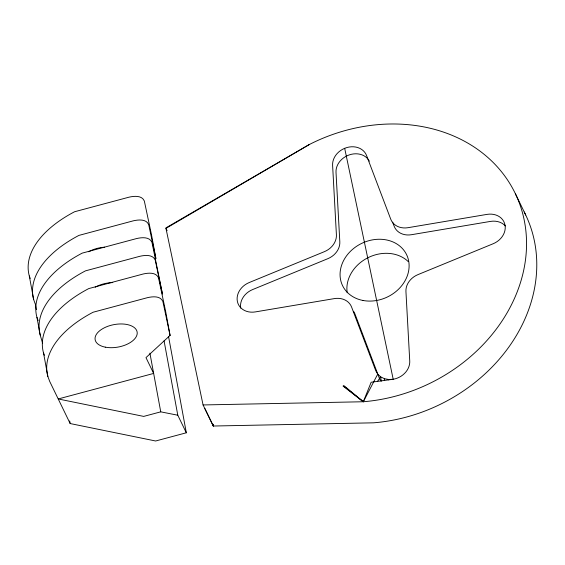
<?xml version="1.0" encoding="UTF-8"?>
<svg xmlns="http://www.w3.org/2000/svg" width="565" height="565" viewBox="0 0 565 565"><rect width="100%" height="100%" fill="white"/><g stroke="black" fill="none" stroke-linecap="round" stroke-linejoin="round"><path stroke-width="0.85" d="M384.362 380.45L384.391 378.677L380.655 376.848L377.717 374.15L375.774 370.746L351.585 307.049A17.783 14.86 -25.9 0 0 334.318 298.61L255.352 311.908A17.939 14.994 -25.9 0 1 237.385 301.498A17.939 14.994 -25.9 0 1 249.186 282.557L324.444 251.644A17.783 14.86 -25.9 0 0 336.408 234.828L332.601 165.284A17.939 14.994 -25.9 0 1 346.882 147.55A17.939 14.994 -25.9 0 1 366.572 155.545L390.761 219.248A17.783 14.86 -25.9 0 0 408.029 227.688L486.995 214.389A17.939 14.994 -25.9 0 1 504.969 224.792A17.939 14.994 -25.9 0 1 493.16 243.741L417.902 274.647A17.783 14.86 -25.9 0 0 405.938 291.462L409.745 361.014A17.939 14.994 -25.9 0 1 393.198 379.256L371.156 382.237L363.309 401.75L203.068 404.95L165.87 227.921L309.267 144.548A160.043 133.764 -25.9 0 1 524.052 219.326A160.043 133.764 -25.9 0 1 363.309 401.743L343.026 386.036L344.233 385.874L363.309 401.75L377.717 374.15M388.579 379.885L388.671 379.496L393.198 379.256L344.678 148.32M377.505 381.382L380.655 376.848L381.269 380.867M170.079 335.412L145.975 357.624L153.652 373.43L58.223 398.961L143.694 416.405L160.743 411.843L177.791 415.219L186.323 432.79L155.636 440.997L70.159 423.552L49.692 381.396L47.856 376.445L43.491 352.807A112.414 60.137 -10.5 0 1 88.747 288.588L143.171 274.004C148.207 272.846 156.102 272.033 158.518 277.832L165.714 311.774L170.079 335.412L162.882 301.477C160.467 295.672 152.564 296.484 147.536 297.649L93.112 312.226A112.414 60.137 -10.5 0 0 47.856 376.445M309.267 144.548L165.962 228.366L167.099 230.704M203.068 404.95L213.302 426.024L373.543 422.825A160.043 133.764 -25.9 0 0 524.207 211.981M384.391 378.677L388.671 379.496M343.506 385.973L363.309 401.75M515.485 193.943L525.718 215.018M204.805 408.453L213.302 426.024L212.977 424.294M392.626 222.193L394.179 226.275A17.783 14.86 -25.9 0 0 411.44 234.715L490.406 221.416A17.939 14.994 -25.9 0 1 505.371 225.929M36.414 309.641L35.475 304.577L33.674 299.62A112.414 60.137 -10.5 0 1 78.931 235.393L133.354 220.816C138.383 219.658 146.286 218.839 148.701 224.644L155.898 258.579L151.533 234.941L144.336 201.006C141.921 195.2 134.025 196.013 128.989 197.178L74.566 211.755A112.414 60.137 -10.5 0 0 29.309 275.981L30.213 278.46M42.643 343.414L40.214 335.08A112.414 60.137 -10.5 0 1 85.477 270.854L139.894 256.277C144.93 255.112 152.833 254.299 155.248 260.105L162.445 294.04L151.971 242.378C149.555 236.573 141.66 237.385 136.624 238.55L82.2 253.127A112.414 60.137 -10.5 0 0 36.944 317.346L38.145 320.652M43.491 352.807L44.395 355.286M212.941 424.301L213.302 426.024M168.596 336.789L186.323 432.79M164.062 340.843L177.791 415.219M149.909 353.167L160.743 411.843M69.679 420.953L70.159 423.552M29.309 275.981L33.674 299.62M36.944 317.346L40.214 335.08M95.21 287.232A21.343 11.413 -10.5 0 1 112.767 282.599M88.663 251.771A21.343 11.413 -10.5 0 1 104.659 247.195M347.207 292.719A35.567 29.726 -25.9 0 1 367.653 257.873A35.567 29.726 -25.9 0 1 408.205 261.553M381.128 381.17A17.939 14.994 -25.9 0 1 379.186 377.773L354.997 314.069A17.783 14.86 -25.9 0 0 353.535 311.329M369.341 161.145A17.939 14.994 -25.9 0 0 349.403 154.852A17.939 14.994 -25.9 0 0 336.013 172.311L339.819 241.855A17.783 14.86 -25.9 0 1 327.862 258.671L252.597 289.584A17.939 14.994 -25.9 0 0 240.718 308.137M105.288 347.157A21.343 11.413 -10.5 0 0 137.217 333.279A21.343 11.413 -10.5 0 0 105.895 327.071A21.343 11.413 -10.5 0 0 105.288 347.157M362.942 300.46A35.567 29.726 -25.9 0 0 408.559 260.437A35.567 29.726 -25.9 0 0 352.256 249.624A35.567 29.726 -25.9 0 0 362.942 300.46"/></g></svg>
